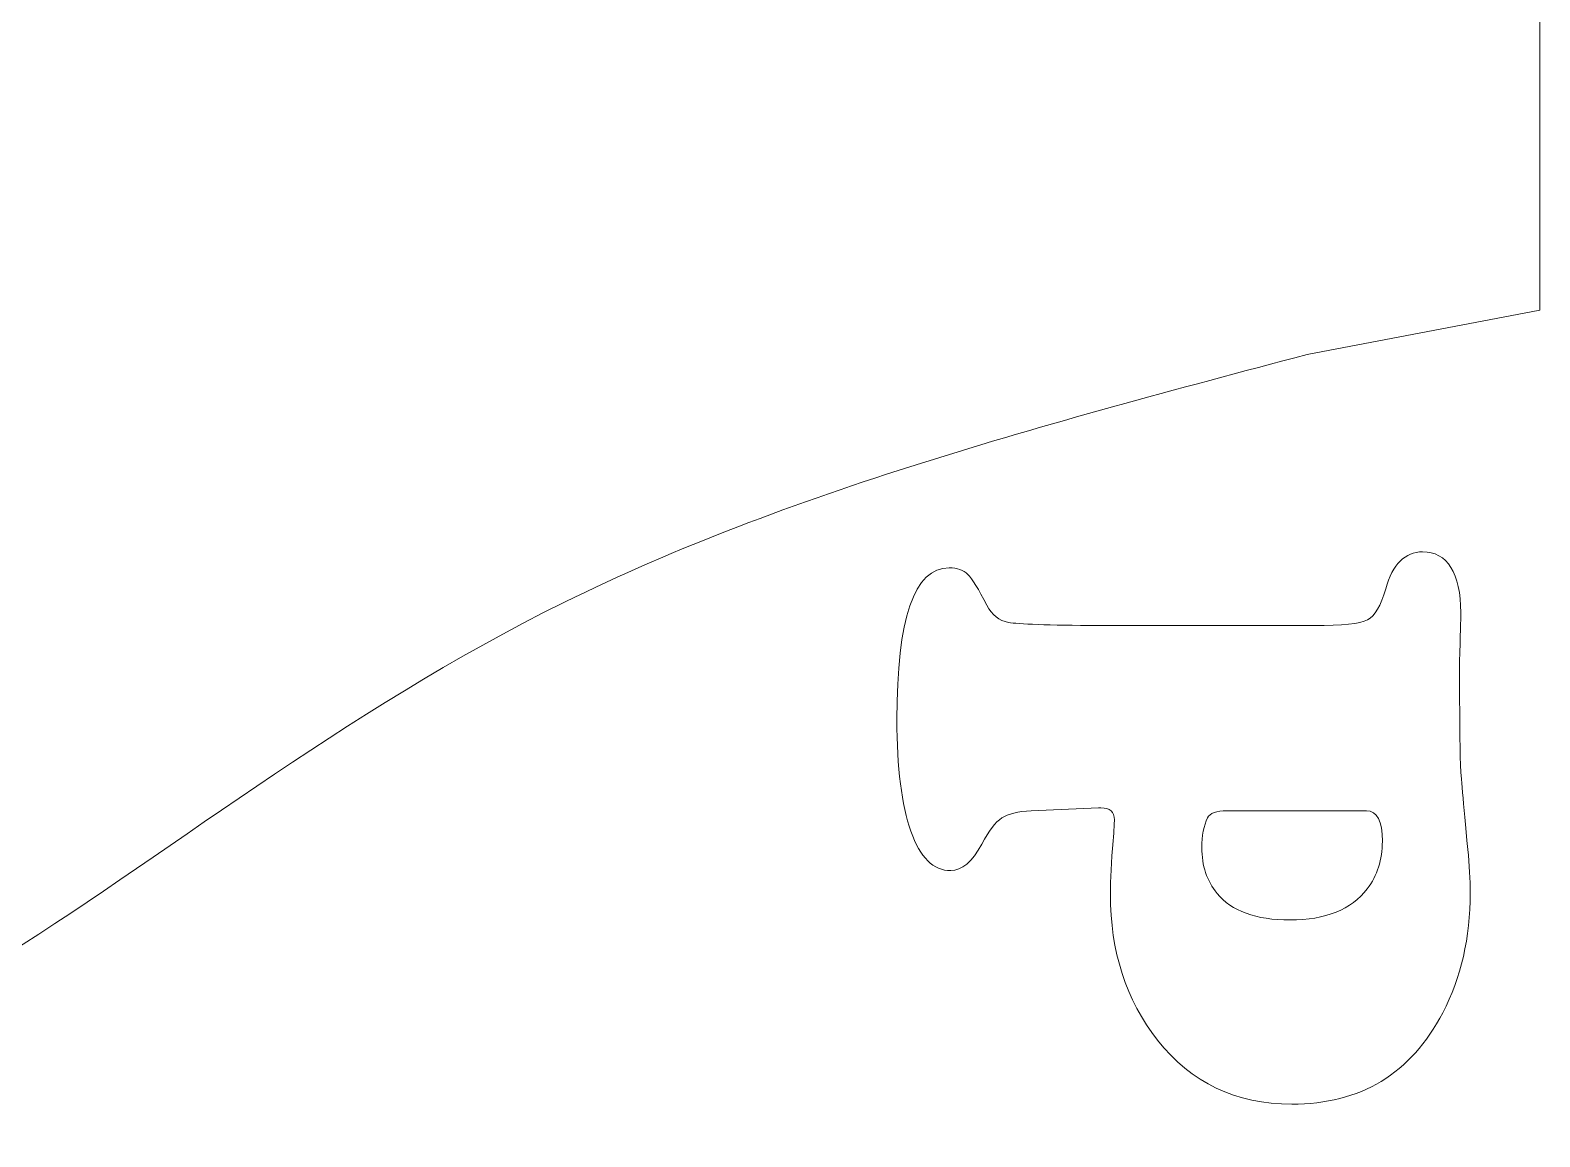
# Model space of a CAD drawing. Header units: centimetres. Extents: x -59 to 59, y -29 to 29.
# Drawn here: x 24.17 to 30.66, y -29.42 to -24.66 of the extents above; entities that cross this region are included whole.
import ezdxf

# ---------------------------------------------------------------- set-up
doc = ezdxf.new("R2010")
doc.units = ezdxf.units.CM
doc.header["$MEASUREMENT"] = 0
doc.layers.add('Camada 1', color=7, linetype='Continuous')

msp = doc.modelspace()

# ---------------------------------------------------------------- linework, layer by layer
at = {"layer": 'Camada 1', "color": 250, "lineweight": 9}
for points, knots in [([(26.47003, -27.1212), (27.42614, -26.64945), (28.54442, -26.35302), (29.66271, -26.05656), (29.66271, -26.05656), (29.66271, -26.05656), (30.6627, -25.86666), (30.6627, -25.86666), (30.6627, -25.86666), (30.6627, -25.86666), (30.6627, -7.06496), (30.6627, -7.06496), (30.6627, -7.06496), (30.6627, -7.06496), (5.66269, -7.06496), (5.66269, -7.06496), (5.66269, -7.06496), (5.66269, -7.06496), (5.66269, -25.86666), (5.66269, -25.86666), (5.66269, -25.86666), (5.66269, -25.86666), (6.66268, -26.05656), (6.66268, -26.05656), (6.66268, -26.05656), (7.78097, -26.35302), (8.89925, -26.64945), (9.85536, -27.1212), (9.85536, -27.1212), (10.81147, -27.59296), (11.6054, -28.24002), (12.31621, -28.67513), (12.31621, -28.67513), (13.02703, -29.11024), (13.65475, -29.3334), (14.31699, -29.37615), (14.31699, -29.37615), (14.9792, -29.41889), (15.67593, -29.28124), (16.32264, -29.03124), (16.32264, -29.03124), (16.96934, -28.78124), (17.56602, -28.41889), (18.16269, -28.05656), (18.16269, -28.05656), (18.75936, -28.41889), (19.35605, -28.78124), (20.00275, -29.03124), (20.00275, -29.03124), (20.64946, -29.28124), (21.34619, -29.41889), (22.0084, -29.37615), (22.0084, -29.37615), (22.67065, -29.3334), (23.29836, -29.11024), (24.00918, -28.67513), (24.00918, -28.67513), (24.71999, -28.24002), (25.51393, -27.59296), (26.47003, -27.1212)], [0, 0, 0, 0, 0.0625, 0.0625, 0.0625, 0.0625, 0.125, 0.125, 0.125, 0.125, 0.1875, 0.1875, 0.1875, 0.1875, 0.25, 0.25, 0.25, 0.25, 0.3125, 0.3125, 0.3125, 0.3125, 0.375, 0.375, 0.375, 0.375, 0.4375, 0.4375, 0.4375, 0.4375, 0.5, 0.5, 0.5, 0.5, 0.5625, 0.5625, 0.5625, 0.5625, 0.625, 0.625, 0.625, 0.625, 0.6875, 0.6875, 0.6875, 0.6875, 0.75, 0.75, 0.75, 0.75, 0.8125, 0.8125, 0.8125, 0.8125, 0.875, 0.875, 0.875, 0.875, 1, 1, 1, 1]), ([(28.76556, -27.22197), (28.76556, -27.22197), (29.69336, -27.22197), (29.69336, -27.22197), (29.69336, -27.22197), (29.81316, -27.22197), (29.88962, -27.21415), (29.92154, -27.19728), (29.92154, -27.19728), (29.95405, -27.18103), (29.98054, -27.13648), (30.00041, -27.06362), (30.00041, -27.06362), (30.03051, -26.95767), (30.0835, -26.90468), (30.15875, -26.90468), (30.15875, -26.90468), (30.21174, -26.90468), (30.25267, -26.92696), (30.28097, -26.97151), (30.28097, -26.97151), (30.30866, -27.01666), (30.32311, -27.08109), (30.32311, -27.16598), (30.32311, -27.16598), (30.32311, -27.19428), (30.32131, -27.26411), (30.31769, -27.3755), (30.31769, -27.3755), (30.31769, -27.3755), (30.31769, -27.48147), (30.31769, -27.48147), (30.31769, -27.48147), (30.3189, -27.67654), (30.32011, -27.79093), (30.32192, -27.82465), (30.32192, -27.82465), (30.32372, -27.85836), (30.33395, -27.97757), (30.35322, -28.18347), (30.35322, -28.18347), (30.35985, -28.25151), (30.36346, -28.31413), (30.36346, -28.37072), (30.36346, -28.37072), (30.36346, -28.56339), (30.32432, -28.73498), (30.24545, -28.88549), (30.24545, -28.88549), (30.10879, -29.14799), (29.89264, -29.27865), (29.59642, -29.27865), (29.59642, -29.27865), (29.35619, -29.27865), (29.16414, -29.18713), (29.01964, -29.00349), (29.01964, -29.00349), (28.88418, -28.83071), (28.81673, -28.62179), (28.81673, -28.37554), (28.81673, -28.37554), (28.81673, -28.31352), (28.82096, -28.23706), (28.82878, -28.14675), (28.82878, -28.14675), (28.83239, -28.09858), (28.8342, -28.06849), (28.8342, -28.05644), (28.8342, -28.05644), (28.8342, -28.02272), (28.81493, -28.00527), (28.7758, -28.00527), (28.7758, -28.00527), (28.7758, -28.00527), (28.76556, -28.00527), (28.76556, -28.00527), (28.76556, -28.00527), (28.76556, -28.00527), (28.47597, -28.01791), (28.47597, -28.01791), (28.47597, -28.01791), (28.41998, -28.02032), (28.37782, -28.03056), (28.35013, -28.04862), (28.35013, -28.04862), (28.32244, -28.06668), (28.29414, -28.104), (28.26464, -28.1606), (28.26464, -28.1606), (28.2237, -28.23706), (28.17854, -28.27499), (28.13037, -28.27499), (28.13037, -28.27499), (28.05632, -28.27499), (27.99913, -28.219), (27.9594, -28.10581), (27.9594, -28.10581), (27.91966, -27.99322), (27.89918, -27.83307), (27.89918, -27.62597), (27.89918, -27.62597), (27.89918, -27.19127), (27.97385, -26.97331), (28.12376, -26.97331), (28.12376, -26.97331), (28.15868, -26.97331), (28.18577, -26.98296), (28.20443, -27.00161), (28.20443, -27.00161), (28.2231, -27.02089), (28.2502, -27.06483), (28.28571, -27.13407), (28.28571, -27.13407), (28.30799, -27.17622), (28.3393, -27.2009), (28.37903, -27.20812), (28.37903, -27.20812), (28.41937, -27.21534), (28.54822, -27.22017), (28.76556, -27.22197)], [0, 0, 0, 0, 0.0322581, 0.0322581, 0.0322581, 0.0322581, 0.0645161, 0.0645161, 0.0645161, 0.0645161, 0.0967742, 0.0967742, 0.0967742, 0.0967742, 0.1290323, 0.1290323, 0.1290323, 0.1290323, 0.1612903, 0.1612903, 0.1612903, 0.1612903, 0.1935484, 0.1935484, 0.1935484, 0.1935484, 0.2258065, 0.2258065, 0.2258065, 0.2258065, 0.2580645, 0.2580645, 0.2580645, 0.2580645, 0.2903226, 0.2903226, 0.2903226, 0.2903226, 0.3225806, 0.3225806, 0.3225806, 0.3225806, 0.3548387, 0.3548387, 0.3548387, 0.3548387, 0.3870968, 0.3870968, 0.3870968, 0.3870968, 0.4193548, 0.4193548, 0.4193548, 0.4193548, 0.4516129, 0.4516129, 0.4516129, 0.4516129, 0.483871, 0.483871, 0.483871, 0.483871, 0.516129, 0.516129, 0.516129, 0.516129, 0.5483871, 0.5483871, 0.5483871, 0.5483871, 0.5806452, 0.5806452, 0.5806452, 0.5806452, 0.6129032, 0.6129032, 0.6129032, 0.6129032, 0.6451613, 0.6451613, 0.6451613, 0.6451613, 0.6774194, 0.6774194, 0.6774194, 0.6774194, 0.7096774, 0.7096774, 0.7096774, 0.7096774, 0.7419355, 0.7419355, 0.7419355, 0.7419355, 0.7741935, 0.7741935, 0.7741935, 0.7741935, 0.8064516, 0.8064516, 0.8064516, 0.8064516, 0.8387097, 0.8387097, 0.8387097, 0.8387097, 0.8709677, 0.8709677, 0.8709677, 0.8709677, 0.9032258, 0.9032258, 0.9032258, 0.9032258, 0.9354839, 0.9354839, 0.9354839, 0.9354839, 1, 1, 1, 1]), ([(29.91733, -28.01791), (29.91733, -28.01791), (29.31767, -28.01791), (29.31767, -28.01791), (29.31767, -28.01791), (29.2719, -28.01791), (29.24421, -28.02754), (29.23458, -28.04801), (29.23458, -28.04801), (29.21832, -28.08173), (29.20989, -28.12448), (29.20989, -28.17625), (29.20989, -28.17625), (29.20989, -28.25392), (29.23156, -28.31955), (29.27551, -28.37253), (29.27551, -28.37253), (29.33753, -28.44899), (29.44229, -28.48692), (29.58919, -28.48692), (29.58919, -28.48692), (29.74212, -28.48692), (29.8529, -28.44237), (29.92094, -28.35266), (29.92094, -28.35266), (29.96429, -28.29667), (29.98596, -28.22803), (29.98596, -28.14856), (29.98596, -28.14856), (29.98596, -28.06126), (29.96308, -28.01791), (29.91733, -28.01791)], [0, 0, 0, 0, 0.1111111, 0.1111111, 0.1111111, 0.1111111, 0.2222222, 0.2222222, 0.2222222, 0.2222222, 0.3333333, 0.3333333, 0.3333333, 0.3333333, 0.4444444, 0.4444444, 0.4444444, 0.4444444, 0.5555556, 0.5555556, 0.5555556, 0.5555556, 0.6666667, 0.6666667, 0.6666667, 0.6666667, 0.7777778, 0.7777778, 0.7777778, 0.7777778, 1, 1, 1, 1])]:
    msp.add_open_spline(points, degree=3, knots=knots, dxfattribs=at)

doc.saveas('drawing.dxf')
